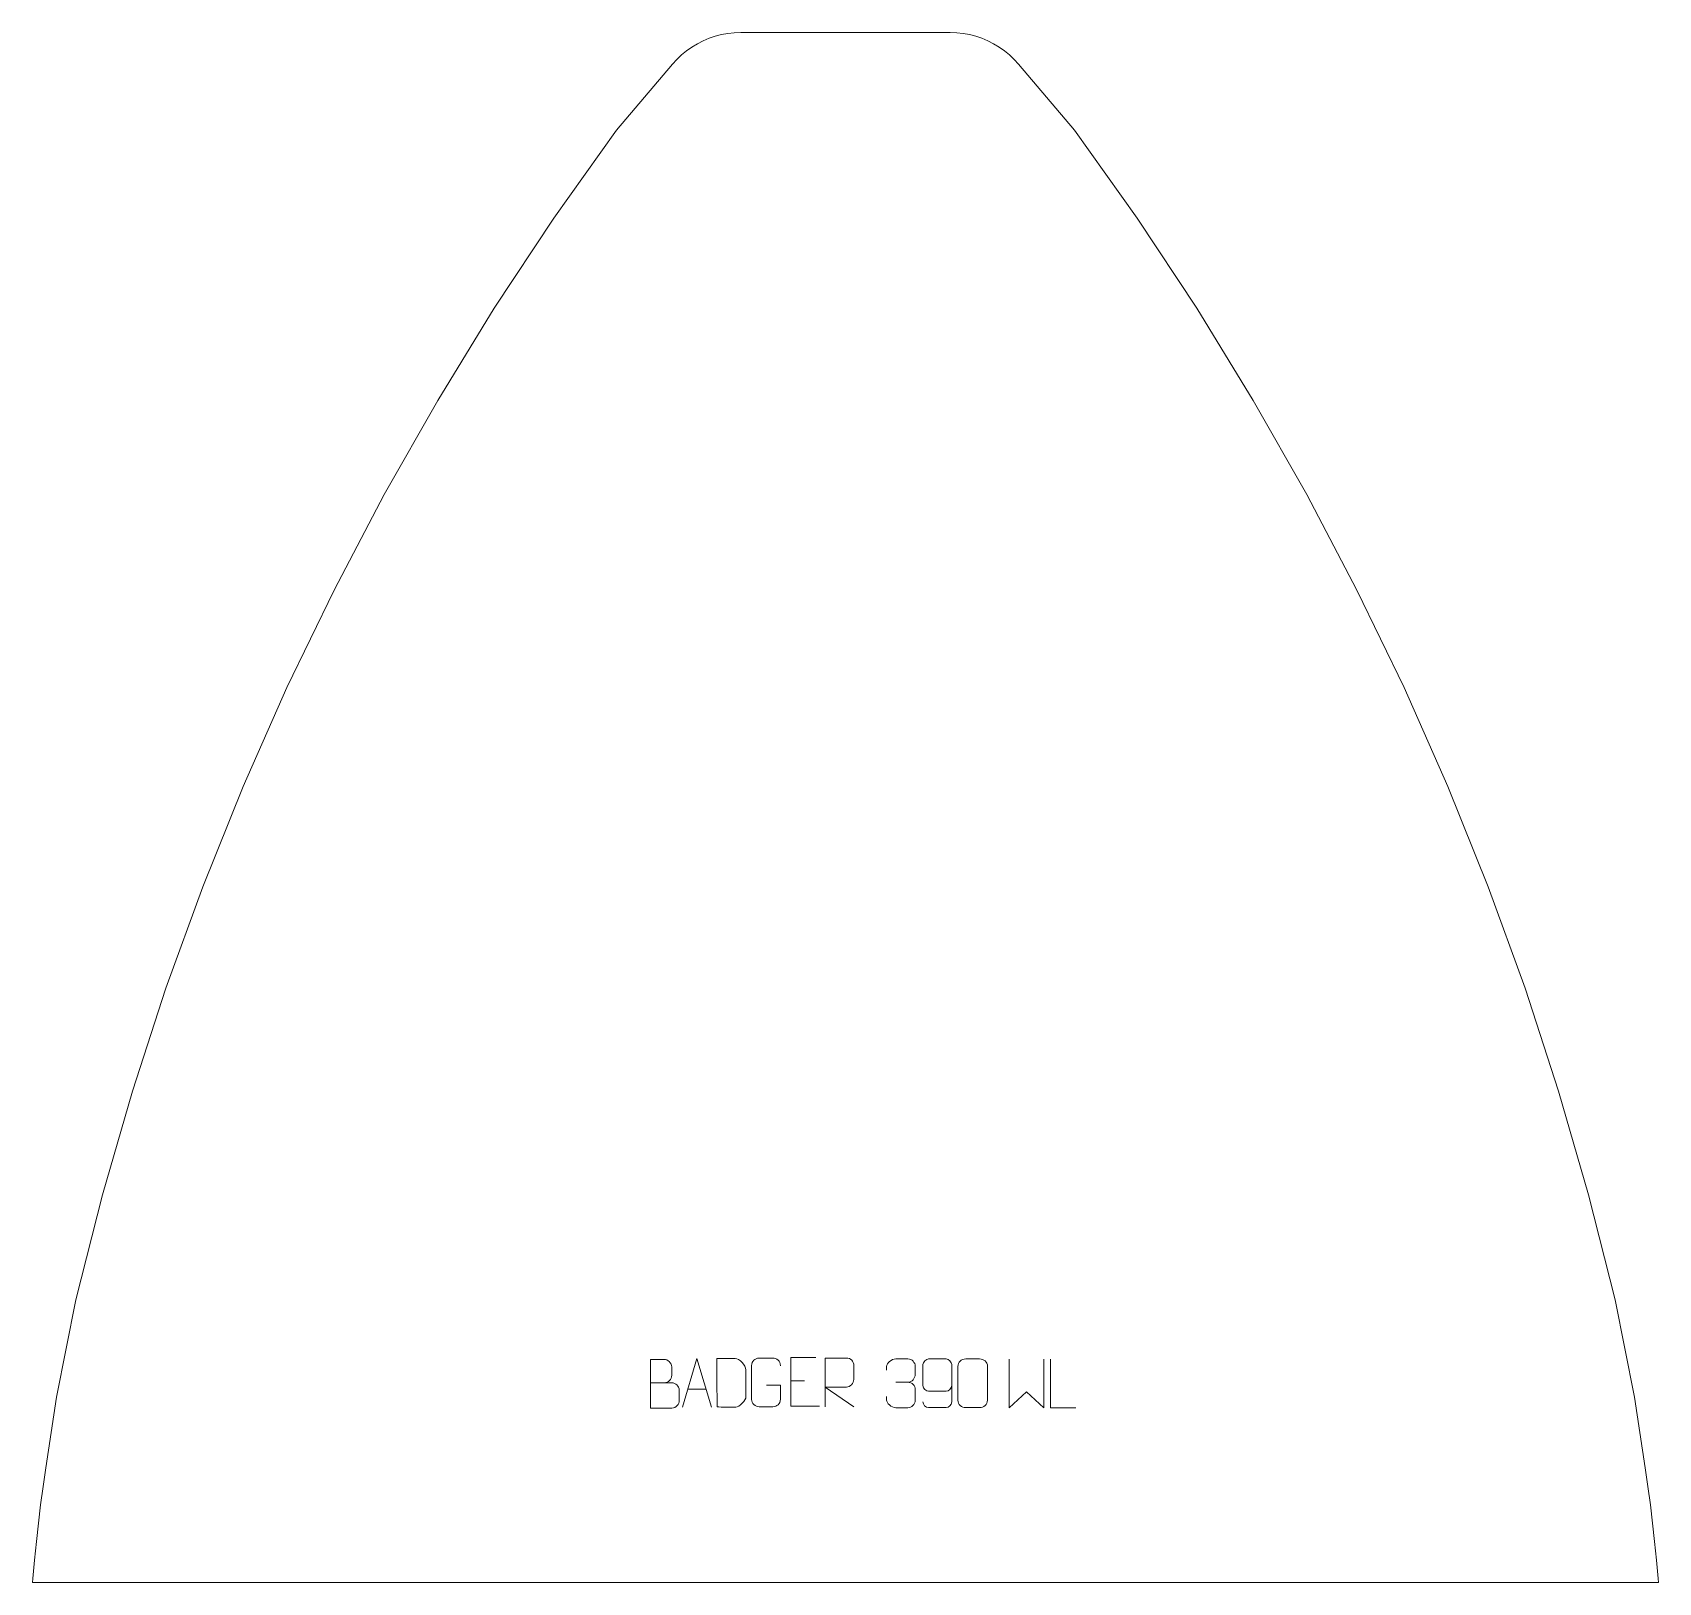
# Model space of a CAD drawing. Header units: millimetres. Extents: x -409 to 425, y 683 to 1478.
import ezdxf

# ---------------------------------------------------------------- set-up
doc = ezdxf.new("R2010")
doc.units = ezdxf.units.MM
doc.header["$MEASUREMENT"] = 0
doc.layers.add('layer 1', color=7, linetype='Continuous')

msp = doc.modelspace()

# ---------------------------------------------------------------- linework, layer by layer
at = {"layer": 'layer 1', "color": 242, "lineweight": 9}
msp.add_open_spline([(-45.7743, 1478.4225), (-45.7743, 1478.4225), (61.7202, 1478.4225), (61.7202, 1478.4225), (61.7202, 1478.4225), (61.7202, 1478.4225), (65.035, 1478.3027), (65.035, 1478.3027), (65.035, 1478.3027), (65.035, 1478.3027), (68.3331, 1477.9445), (68.3331, 1477.9445), (68.3331, 1477.9445), (68.3331, 1477.9445), (71.5962, 1477.3492), (71.5962, 1477.3492), (71.5962, 1477.3492), (71.5962, 1477.3492), (74.8077, 1476.52), (74.8077, 1476.52), (74.8077, 1476.52), (74.8077, 1476.52), (77.9516, 1475.4607), (77.9516, 1475.4607), (77.9516, 1475.4607), (77.9516, 1475.4607), (81.0107, 1474.1781), (81.0107, 1474.1781), (81.0107, 1474.1781), (81.0107, 1474.1781), (83.9691, 1472.6784), (83.9691, 1472.6784), (83.9691, 1472.6784), (83.9691, 1472.6784), (86.812, 1470.9684), (86.812, 1470.9684), (86.812, 1470.9684), (86.812, 1470.9684), (89.5236, 1469.0589), (89.5236, 1469.0589), (89.5236, 1469.0589), (89.5236, 1469.0589), (92.0906, 1466.9585), (92.0906, 1466.9585), (92.0906, 1466.9585), (92.0906, 1466.9585), (94.4992, 1464.6777), (94.4992, 1464.6777), (94.4992, 1464.6777), (94.4992, 1464.6777), (96.7371, 1462.2296), (96.7371, 1462.2296), (96.7371, 1462.2296), (96.7371, 1462.2296), (125.4729, 1428.4227), (125.4729, 1428.4227), (125.4729, 1428.4227), (125.4729, 1428.4227), (157.6172, 1383.2259), (157.6172, 1383.2259), (157.6172, 1383.2259), (157.6172, 1383.2259), (188.2233, 1336.9734), (188.2233, 1336.9734), (188.2233, 1336.9734), (188.2233, 1336.9734), (217.2567, 1289.7182), (217.2567, 1289.7182), (217.2567, 1289.7182), (217.2567, 1289.7182), (244.6846, 1241.5123), (244.6846, 1241.5123), (244.6846, 1241.5123), (244.6846, 1241.5123), (270.4752, 1192.4123), (270.4752, 1192.4123), (270.4752, 1192.4123), (270.4752, 1192.4123), (294.6005, 1142.4721), (294.6005, 1142.4721), (294.6005, 1142.4721), (294.6005, 1142.4721), (317.0315, 1091.7488), (317.0315, 1091.7488), (317.0315, 1091.7488), (317.0315, 1091.7488), (337.7448, 1040.3008), (337.7448, 1040.3008), (337.7448, 1040.3008), (337.7448, 1040.3008), (356.7159, 988.184), (356.7159, 988.184), (356.7159, 988.184), (356.7159, 988.184), (373.9246, 935.4593), (373.9246, 935.4593), (373.9246, 935.4593), (373.9246, 935.4593), (389.3489, 882.1857), (389.3489, 882.1857), (389.3489, 882.1857), (389.3489, 882.1857), (402.9729, 828.4227), (402.9729, 828.4227), (402.9729, 828.4227), (402.9729, 828.4227), (412.9734, 778.4228), (412.9734, 778.4228), (412.9734, 778.4228), (412.9734, 778.4228), (418.4138, 742.1477), (418.4138, 742.1477), (418.4138, 742.1477), (418.4138, 742.1477), (419.7754, 732.7287), (419.7754, 732.7287), (419.7754, 732.7287), (419.7754, 732.7287), (421.0334, 723.2951), (421.0334, 723.2951), (421.0334, 723.2951), (421.0334, 723.2951), (422.1902, 713.848), (422.1902, 713.848), (422.1902, 713.848), (422.1902, 713.848), (423.2435, 704.3895), (423.2435, 704.3895), (423.2435, 704.3895), (423.2435, 704.3895), (424.195, 694.9199), (424.195, 694.9199), (424.195, 694.9199), (424.195, 694.9199), (425.0435, 685.4413), (425.0435, 685.4413), (425.0435, 685.4413), (425.0435, 685.4413), (425.2019, 683.4233), (425.2019, 683.4233), (425.2019, 683.4233), (425.2019, 683.4233), (-409.2552, 683.4233), (-409.2552, 683.4233), (-409.2552, 683.4233), (-409.2552, 683.4233), (-409.0966, 685.4413), (-409.0966, 685.4413), (-409.0966, 685.4413), (-409.0966, 685.4413), (-408.2483, 694.9199), (-408.2483, 694.9199), (-408.2483, 694.9199), (-408.2483, 694.9199), (-407.2975, 704.3895), (-407.2975, 704.3895), (-407.2975, 704.3895), (-407.2975, 704.3895), (-406.2432, 713.848), (-406.2432, 713.848), (-406.2432, 713.848), (-406.2432, 713.848), (-405.0877, 723.2951), (-405.0877, 723.2951), (-405.0877, 723.2951), (-405.0877, 723.2951), (-403.8287, 732.7287), (-403.8287, 732.7287), (-403.8287, 732.7287), (-403.8287, 732.7287), (-402.4681, 742.1477), (-402.4681, 742.1477), (-402.4681, 742.1477), (-402.4681, 742.1477), (-397.0265, 778.4228), (-397.0265, 778.4228), (-397.0265, 778.4228), (-397.0265, 778.4228), (-387.0272, 828.4227), (-387.0272, 828.4227), (-387.0272, 828.4227), (-387.0272, 828.4227), (-373.402, 882.1857), (-373.402, 882.1857), (-373.402, 882.1857), (-373.402, 882.1857), (-357.9779, 935.4593), (-357.9779, 935.4593), (-357.9779, 935.4593), (-357.9779, 935.4593), (-340.7702, 988.184), (-340.7702, 988.184), (-340.7702, 988.184), (-340.7702, 988.184), (-321.7991, 1040.3008), (-321.7991, 1040.3008), (-321.7991, 1040.3008), (-321.7991, 1040.3008), (-301.0858, 1091.7488), (-301.0858, 1091.7488), (-301.0858, 1091.7488), (-301.0858, 1091.7488), (-278.6536, 1142.4721), (-278.6536, 1142.4721), (-278.6536, 1142.4721), (-278.6536, 1142.4721), (-254.5293, 1192.4123), (-254.5293, 1192.4123), (-254.5293, 1192.4123), (-254.5293, 1192.4123), (-228.7379, 1241.5123), (-228.7379, 1241.5123), (-228.7379, 1241.5123), (-228.7379, 1241.5123), (-201.31, 1289.7182), (-201.31, 1289.7182), (-201.31, 1289.7182), (-201.31, 1289.7182), (-172.2774, 1336.9734), (-172.2774, 1336.9734), (-172.2774, 1336.9734), (-172.2774, 1336.9734), (-141.6713, 1383.2259), (-141.6713, 1383.2259), (-141.6713, 1383.2259), (-141.6713, 1383.2259), (-109.5272, 1428.4227), (-109.5272, 1428.4227), (-109.5272, 1428.4227), (-109.5272, 1428.4227), (-80.7911, 1462.2296), (-80.7911, 1462.2296), (-80.7911, 1462.2296), (-80.7911, 1462.2296), (-78.5532, 1464.6777), (-78.5532, 1464.6777), (-78.5532, 1464.6777), (-78.5532, 1464.6777), (-76.1446, 1466.9585), (-76.1446, 1466.9585), (-76.1446, 1466.9585), (-76.1446, 1466.9585), (-73.5767, 1469.0589), (-73.5767, 1469.0589), (-73.5767, 1469.0589), (-73.5767, 1469.0589), (-70.8653, 1470.9684), (-70.8653, 1470.9684), (-70.8653, 1470.9684), (-70.8653, 1470.9684), (-68.0224, 1472.6784), (-68.0224, 1472.6784), (-68.0224, 1472.6784), (-68.0224, 1472.6784), (-65.064, 1474.1781), (-65.064, 1474.1781), (-65.064, 1474.1781), (-65.064, 1474.1781), (-62.0049, 1475.4607), (-62.0049, 1475.4607), (-62.0049, 1475.4607), (-62.0049, 1475.4607), (-58.8617, 1476.52), (-58.8617, 1476.52), (-58.8617, 1476.52), (-58.8617, 1476.52), (-55.6495, 1477.3492), (-55.6495, 1477.3492), (-55.6495, 1477.3492), (-55.6495, 1477.3492), (-52.3864, 1477.9445), (-52.3864, 1477.9445), (-52.3864, 1477.9445), (-52.3864, 1477.9445), (-49.089, 1478.3027), (-49.089, 1478.3027), (-49.089, 1478.3027), (-49.089, 1478.3027), (-45.7743, 1478.4225), (-45.7743, 1478.4225)], degree=3, knots=[0, 0, 0, 0, 0.01408451, 0.01408451, 0.01408451, 0.01408451, 0.02816901, 0.02816901, 0.02816901, 0.02816901, 0.04225352, 0.04225352, 0.04225352, 0.04225352, 0.05633803, 0.05633803, 0.05633803, 0.05633803, 0.07042254, 0.07042254, 0.07042254, 0.07042254, 0.08450704, 0.08450704, 0.08450704, 0.08450704, 0.09859155, 0.09859155, 0.09859155, 0.09859155, 0.11267606, 0.11267606, 0.11267606, 0.11267606, 0.12676056, 0.12676056, 0.12676056, 0.12676056, 0.14084507, 0.14084507, 0.14084507, 0.14084507, 0.15492958, 0.15492958, 0.15492958, 0.15492958, 0.16901408, 0.16901408, 0.16901408, 0.16901408, 0.18309859, 0.18309859, 0.18309859, 0.18309859, 0.1971831, 0.1971831, 0.1971831, 0.1971831, 0.21126761, 0.21126761, 0.21126761, 0.21126761, 0.22535211, 0.22535211, 0.22535211, 0.22535211, 0.23943662, 0.23943662, 0.23943662, 0.23943662, 0.25352113, 0.25352113, 0.25352113, 0.25352113, 0.26760563, 0.26760563, 0.26760563, 0.26760563, 0.28169014, 0.28169014, 0.28169014, 0.28169014, 0.29577465, 0.29577465, 0.29577465, 0.29577465, 0.30985915, 0.30985915, 0.30985915, 0.30985915, 0.32394366, 0.32394366, 0.32394366, 0.32394366, 0.33802817, 0.33802817, 0.33802817, 0.33802817, 0.35211268, 0.35211268, 0.35211268, 0.35211268, 0.36619718, 0.36619718, 0.36619718, 0.36619718, 0.38028169, 0.38028169, 0.38028169, 0.38028169, 0.3943662, 0.3943662, 0.3943662, 0.3943662, 0.4084507, 0.4084507, 0.4084507, 0.4084507, 0.42253521, 0.42253521, 0.42253521, 0.42253521, 0.43661972, 0.43661972, 0.43661972, 0.43661972, 0.45070423, 0.45070423, 0.45070423, 0.45070423, 0.46478873, 0.46478873, 0.46478873, 0.46478873, 0.47887324, 0.47887324, 0.47887324, 0.47887324, 0.49295775, 0.49295775, 0.49295775, 0.49295775, 0.50704225, 0.50704225, 0.50704225, 0.50704225, 0.52112676, 0.52112676, 0.52112676, 0.52112676, 0.53521127, 0.53521127, 0.53521127, 0.53521127, 0.54929577, 0.54929577, 0.54929577, 0.54929577, 0.56338028, 0.56338028, 0.56338028, 0.56338028, 0.57746479, 0.57746479, 0.57746479, 0.57746479, 0.5915493, 0.5915493, 0.5915493, 0.5915493, 0.6056338, 0.6056338, 0.6056338, 0.6056338, 0.61971831, 0.61971831, 0.61971831, 0.61971831, 0.63380282, 0.63380282, 0.63380282, 0.63380282, 0.64788732, 0.64788732, 0.64788732, 0.64788732, 0.66197183, 0.66197183, 0.66197183, 0.66197183, 0.67605634, 0.67605634, 0.67605634, 0.67605634, 0.69014085, 0.69014085, 0.69014085, 0.69014085, 0.70422535, 0.70422535, 0.70422535, 0.70422535, 0.71830986, 0.71830986, 0.71830986, 0.71830986, 0.73239437, 0.73239437, 0.73239437, 0.73239437, 0.74647887, 0.74647887, 0.74647887, 0.74647887, 0.76056338, 0.76056338, 0.76056338, 0.76056338, 0.77464789, 0.77464789, 0.77464789, 0.77464789, 0.78873239, 0.78873239, 0.78873239, 0.78873239, 0.8028169, 0.8028169, 0.8028169, 0.8028169, 0.81690141, 0.81690141, 0.81690141, 0.81690141, 0.83098592, 0.83098592, 0.83098592, 0.83098592, 0.84507042, 0.84507042, 0.84507042, 0.84507042, 0.85915493, 0.85915493, 0.85915493, 0.85915493, 0.87323944, 0.87323944, 0.87323944, 0.87323944, 0.88732394, 0.88732394, 0.88732394, 0.88732394, 0.90140845, 0.90140845, 0.90140845, 0.90140845, 0.91549296, 0.91549296, 0.91549296, 0.91549296, 0.92957746, 0.92957746, 0.92957746, 0.92957746, 0.94366197, 0.94366197, 0.94366197, 0.94366197, 0.95774648, 0.95774648, 0.95774648, 0.95774648, 0.97183099, 0.97183099, 0.97183099, 0.97183099, 1, 1, 1, 1], dxfattribs=at)
at = {"layer": 'layer 1', "color": 250, "lineweight": 9}
for points, knots in [([(-92.1076, 785.8739), (-88.469, 785.8743), (-84.8819, 785.8743), (-81.2425, 785.8739), (-81.2425, 785.8739), (-79.2671, 785.8566), (-77.3435, 784.1205), (-77.3435, 782.0709), (-77.3435, 782.0709), (-77.3439, 780.9423), (-77.3439, 777.8929), (-77.3435, 776.764), (-77.3435, 776.764), (-77.3259, 774.9061), (-78.868, 772.8922), (-81.1895, 772.9091), (-81.1895, 772.9091), (-84.8293, 772.9095), (-88.4687, 772.9095), (-92.1076, 772.9091), (-92.1076, 772.9091), (-92.1076, 781.2274), (-92.1076, 789.5452), (-92.1076, 797.8627), (-92.1076, 797.8627), (-89.7339, 797.8627), (-87.3598, 797.8627), (-84.9856, 797.8627), (-84.9856, 797.8627), (-83.3048, 797.8803), (-81.208, 795.9698), (-81.1903, 794.0074), (-81.1903, 794.0074), (-81.1907, 791.9413), (-81.1907, 791.7953), (-81.1903, 789.7288), (-81.1903, 789.7288), (-81.173, 787.6627), (-83.0275, 785.8566), (-85.0375, 785.8739)], [0, 0, 0, 0, 0.09090909, 0.09090909, 0.09090909, 0.09090909, 0.18181818, 0.18181818, 0.18181818, 0.18181818, 0.27272727, 0.27272727, 0.27272727, 0.27272727, 0.36363636, 0.36363636, 0.36363636, 0.36363636, 0.45454545, 0.45454545, 0.45454545, 0.45454545, 0.54545455, 0.54545455, 0.54545455, 0.54545455, 0.63636364, 0.63636364, 0.63636364, 0.63636364, 0.72727273, 0.72727273, 0.72727273, 0.72727273, 0.81818182, 0.81818182, 0.81818182, 0.81818182, 1, 1, 1, 1]), ([(-75.723, 773.3972), (-75.723, 773.3972), (-68.352, 798.3507), (-68.352, 798.3507), (-68.352, 798.3507), (-68.352, 798.3507), (-60.7821, 773.3972), (-60.7821, 773.3972)], [0, 0, 0, 0, 0.33333333, 0.33333333, 0.33333333, 0.33333333, 1, 1, 1, 1]), ([(-57.9593, 773.4253), (-55.6275, 773.4257), (-50.6773, 773.4017), (-48.3458, 773.4014), (-48.3458, 773.4014), (-46.4208, 773.296), (-43.1022, 776.8376), (-43.1134, 778.8549), (-43.1134, 778.8549), (-43.1138, 784.625), (-43.1138, 786.7947), (-43.1134, 792.564), (-43.1134, 792.564), (-43.1177, 794.7021), (-46.4922, 798.3622), (-48.6446, 798.3487), (-48.6446, 798.3487), (-50.9703, 798.3487), (-55.6946, 798.3487), (-58.0207, 798.3487), (-58.0207, 798.3487), (-58.0203, 792.6018), (-57.959, 779.1726), (-57.9593, 773.4253)], [0, 0, 0, 0, 0.14285714, 0.14285714, 0.14285714, 0.14285714, 0.28571429, 0.28571429, 0.28571429, 0.28571429, 0.42857143, 0.42857143, 0.42857143, 0.42857143, 0.57142857, 0.57142857, 0.57142857, 0.57142857, 0.71428571, 0.71428571, 0.71428571, 0.71428571, 1, 1, 1, 1]), ([(-32.562, 784.539), (-32.562, 784.539), (-25.3939, 784.539), (-25.3939, 784.539), (-25.3939, 784.539), (-25.3939, 784.539), (-25.3939, 777.3709), (-25.3939, 777.3709), (-25.3939, 777.3709), (-25.5336, 775.0475), (-27.2108, 773.5679), (-29.3586, 773.5571), (-29.3586, 773.5571), (-31.6904, 773.5575), (-34.0224, 773.5575), (-36.3539, 773.5571), (-36.3539, 773.5571), (-38.2788, 773.4517), (-40.251, 775.3362), (-40.2398, 777.3535), (-40.2398, 777.3535), (-40.2394, 783.1236), (-40.2394, 788.8933), (-40.2398, 794.6626), (-40.2398, 794.6626), (-40.2356, 796.8007), (-38.4888, 798.5199), (-36.3365, 798.5065), (-36.3365, 798.5065), (-34.0108, 798.5065), (-31.6847, 798.5065), (-29.3586, 798.5065), (-29.3586, 798.5065), (-27.4119, 798.5419), (-25.4205, 797.0504), (-25.3939, 794.6127)], [0, 0, 0, 0, 0.1, 0.1, 0.1, 0.1, 0.2, 0.2, 0.2, 0.2, 0.3, 0.3, 0.3, 0.3, 0.4, 0.4, 0.4, 0.4, 0.5, 0.5, 0.5, 0.5, 0.6, 0.6, 0.6, 0.6, 0.7, 0.7, 0.7, 0.7, 0.8, 0.8, 0.8, 0.8, 1, 1, 1, 1]), ([(-7.2901, 798.7536), (-7.2901, 798.7536), (-20.164, 798.7536), (-20.164, 798.7536), (-20.164, 798.7536), (-20.164, 798.7536), (-20.164, 773.8), (-20.164, 773.8), (-20.164, 773.8), (-20.164, 773.8), (-5.2982, 773.8), (-5.2982, 773.8)], [0, 0, 0, 0, 0.25, 0.25, 0.25, 0.25, 0.5, 0.5, 0.5, 0.5, 1, 1, 1, 1]), ([(-2.4182, 773.5545), (-2.4182, 773.5545), (-2.4182, 798.508), (-2.4182, 798.508), (-2.4182, 798.508), (1.1766, 798.508), (4.7721, 798.508), (8.3673, 798.508), (8.3673, 798.508), (10.6926, 798.4703), (12.2499, 796.9803), (12.2458, 794.6139), (12.2458, 794.6139), (12.2454, 792.5784), (12.2454, 789.519), (12.2458, 787.483), (12.2458, 787.483), (12.2393, 785.6075), (10.427, 783.6657), (8.4175, 783.6466), (8.4175, 783.6466), (8.4175, 783.6466), (-2.4182, 783.6466), (-2.4182, 783.6466), (-2.4182, 783.6466), (-2.4182, 783.6466), (12.2365, 773.5545), (12.2365, 773.5545)], [0, 0, 0, 0, 0.125, 0.125, 0.125, 0.125, 0.25, 0.25, 0.25, 0.25, 0.375, 0.375, 0.375, 0.375, 0.5, 0.5, 0.5, 0.5, 0.625, 0.625, 0.625, 0.625, 0.75, 0.75, 0.75, 0.75, 1, 1, 1, 1]), ([(29.0427, 792.3591), (29.0427, 792.3591), (29.0427, 794.2163), (29.0427, 794.2163), (29.0427, 794.2163), (29.0284, 795.9582), (31.6929, 798.0763), (33.752, 798.0536), (33.752, 798.0536), (35.8161, 798.0536), (37.8801, 798.0536), (39.9438, 798.0536), (39.9438, 798.0536), (42.1383, 798.0624), (43.7366, 796.2156), (43.781, 794.3035), (43.781, 794.3035), (43.7806, 792.8684), (43.7806, 791.4333), (43.781, 789.9978), (43.781, 789.9978), (43.7324, 788.3443), (42.1298, 786.1143), (39.9315, 786.1243), (39.9315, 786.1243), (42.1352, 786.1131), (43.7432, 784.3099), (43.7972, 782.2504), (43.7972, 782.2504), (43.7968, 780.4657), (43.7968, 778.681), (43.7972, 776.8959), (43.7972, 776.8959), (43.8073, 774.8345), (41.7524, 773.0714), (39.9315, 773.0795), (39.9315, 773.0795), (37.8662, 773.0798), (35.801, 773.0798), (33.7354, 773.0795), (33.7354, 773.0795), (31.5668, 773.091), (29.0358, 775.4912), (29.0172, 776.953), (29.0172, 776.953), (29.0172, 776.953), (29.0172, 778.8616), (29.0172, 778.8616)], [0, 0, 0, 0, 0.07692308, 0.07692308, 0.07692308, 0.07692308, 0.15384615, 0.15384615, 0.15384615, 0.15384615, 0.23076923, 0.23076923, 0.23076923, 0.23076923, 0.30769231, 0.30769231, 0.30769231, 0.30769231, 0.38461538, 0.38461538, 0.38461538, 0.38461538, 0.46153846, 0.46153846, 0.46153846, 0.46153846, 0.53846154, 0.53846154, 0.53846154, 0.53846154, 0.61538462, 0.61538462, 0.61538462, 0.61538462, 0.69230769, 0.69230769, 0.69230769, 0.69230769, 0.76923077, 0.76923077, 0.76923077, 0.76923077, 0.84615385, 0.84615385, 0.84615385, 0.84615385, 1, 1, 1, 1]), ([(47.6954, 776.0725), (47.7195, 774.733), (49.0757, 773.0797), (50.6476, 773.1141), (50.6476, 773.1141), (53.6324, 773.1144), (56.6176, 773.1144), (59.603, 773.1141), (59.603, 773.1141), (60.8221, 773.0991), (62.5503, 774.5367), (62.5553, 776.0725), (62.5553, 776.0725), (62.555, 782.4329), (62.555, 788.7937), (62.5553, 795.1545), (62.5553, 795.1545), (62.5506, 796.3174), (60.8221, 798.0885), (59.603, 798.1129), (59.603, 798.1129), (56.6176, 798.1126), (53.6324, 798.1126), (50.6476, 798.1129), (50.6476, 798.1129), (49.3695, 798.0691), (47.6998, 796.4546), (47.6954, 795.1545), (47.6954, 795.1545), (47.6954, 791.5711), (47.6954, 787.9881), (47.6954, 784.4053), (47.6954, 784.4053), (47.7339, 782.9271), (49.3166, 781.4942), (50.6476, 781.4963), (50.6476, 781.4963), (53.6324, 781.496), (56.6176, 781.496), (59.603, 781.4963), (59.603, 781.4963), (60.9325, 781.4913), (62.5755, 782.9985), (62.5338, 784.4271)], [0, 0, 0, 0, 0.08333333, 0.08333333, 0.08333333, 0.08333333, 0.16666667, 0.16666667, 0.16666667, 0.16666667, 0.25, 0.25, 0.25, 0.25, 0.33333333, 0.33333333, 0.33333333, 0.33333333, 0.41666667, 0.41666667, 0.41666667, 0.41666667, 0.5, 0.5, 0.5, 0.5, 0.58333333, 0.58333333, 0.58333333, 0.58333333, 0.66666667, 0.66666667, 0.66666667, 0.66666667, 0.75, 0.75, 0.75, 0.75, 0.83333333, 0.83333333, 0.83333333, 0.83333333, 1, 1, 1, 1]), ([(69.65, 798.0778), (72.0348, 798.0778), (74.42, 798.0778), (76.8052, 798.0778), (76.8052, 798.0778), (78.8014, 798.1134), (80.8434, 796.6191), (80.8707, 794.177), (80.8707, 794.177), (80.8703, 788.4196), (80.8703, 782.6618), (80.8707, 776.9036), (80.8707, 776.9036), (80.7274, 774.576), (79.0076, 773.0937), (76.8052, 773.0829), (76.8052, 773.0829), (74.4141, 773.0833), (72.0229, 773.0833), (69.6321, 773.0829), (69.6321, 773.0829), (67.6582, 772.9773), (65.6359, 774.8652), (65.6474, 776.8862), (65.6474, 776.8862), (65.6478, 782.6668), (65.6478, 788.4471), (65.6474, 794.2269), (65.6474, 794.2269), (65.6518, 796.3689), (67.4428, 798.0914), (69.65, 798.0778)], [0, 0, 0, 0, 0.11111111, 0.11111111, 0.11111111, 0.11111111, 0.22222222, 0.22222222, 0.22222222, 0.22222222, 0.33333333, 0.33333333, 0.33333333, 0.33333333, 0.44444444, 0.44444444, 0.44444444, 0.44444444, 0.55555556, 0.55555556, 0.55555556, 0.55555556, 0.66666667, 0.66666667, 0.66666667, 0.66666667, 0.77777778, 0.77777778, 0.77777778, 0.77777778, 1, 1, 1, 1]), ([(92.0279, 798.0193), (92.0279, 798.0193), (92.0279, 773.0613), (92.0279, 773.0613), (92.0279, 773.0613), (92.0279, 773.0613), (100.8706, 781.126), (100.8706, 781.126), (100.8706, 781.126), (100.8706, 781.126), (109.713, 773.0619), (109.713, 773.0619), (109.713, 773.0619), (109.713, 773.0619), (109.713, 798.0193), (109.713, 798.0193)], [0, 0, 0, 0, 0.2, 0.2, 0.2, 0.2, 0.4, 0.4, 0.4, 0.4, 0.6, 0.6, 0.6, 0.6, 1, 1, 1, 1]), ([(126.1875, 773.0638), (126.1875, 773.0638), (113.2384, 773.0638), (113.2384, 773.0638), (113.2384, 773.0638), (113.2384, 773.0638), (113.2384, 798.0174), (113.2384, 798.0174)], [0, 0, 0, 0, 0.33333333, 0.33333333, 0.33333333, 0.33333333, 1, 1, 1, 1])]:
    msp.add_open_spline(points, degree=3, knots=knots, dxfattribs=at)
for points in [[(-20.164, 786.8739), (-20.164, 786.8739), (-12.9959, 786.8739), (-12.9959, 786.8739)], [(33.7524, 786.1139), (33.7524, 786.1139), (39.9488, 786.1139), (39.9488, 786.1139)], [(-73.0004, 782.6466), (-73.0004, 782.6466), (-63.5047, 782.6466), (-63.5047, 782.6466)]]:
    msp.add_open_spline(points, degree=3, dxfattribs=at)

doc.saveas('drawing.dxf')
